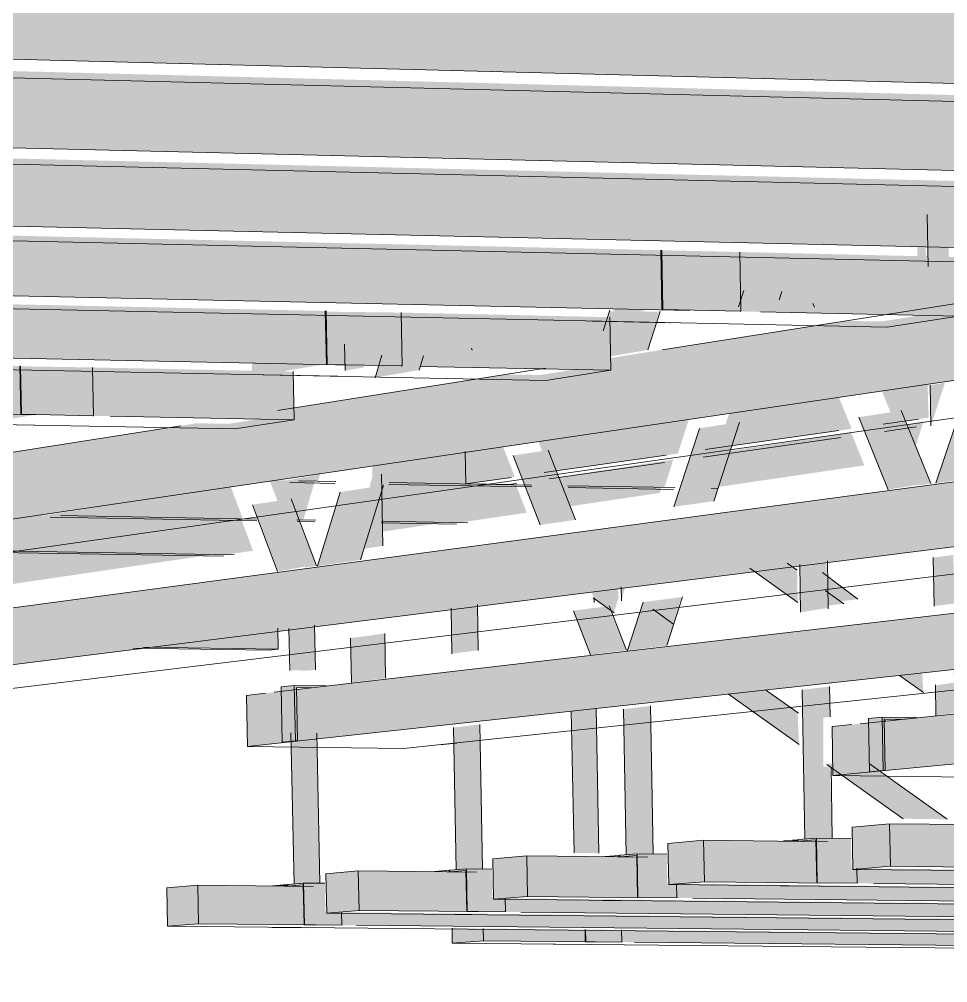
# Model space of a CAD drawing. Header units: inches. Extents: x -4126 to 2305, y -1116 to 12338.
# Drawn here: x 1846.91885 to 1846.96612, y -788.35492 to -788.30586 of the extents above; entities that cross this region are included whole.
import ezdxf

# ---------------------------------------------------------------- set-up
doc = ezdxf.new("R2010")
doc.units = ezdxf.units.IN
doc.header["$MEASUREMENT"] = 0
doc.layers.add('S-BEAM', color=12, linetype='Continuous', lineweight=9)

msp = doc.modelspace()

# ---------------------------------------------------------------- hatches: boundary and pattern name
at = {"layer": 'S-BEAM'}
h = msp.add_hatch(color=256, dxfattribs=at)
h.paths.add_polyline_path([(1846.950031, -788.32284), (1846.950842, -788.322694), (1846.95143, -788.320739), (1846.95122, -788.320745), (1846.950695, -788.320751), (1846.950205, -788.322292)], flags=0)
h.paths.add_polyline_path([(1846.957378, -788.302205), (1846.965849, -788.275515), (1846.964855, -788.276256), (1846.956603, -788.302188), (1846.957333, -788.302205)], flags=0)
h = msp.add_hatch(color=256, dxfattribs=at)
h.paths.add_polyline_path([(1846.948608, -788.323083), (1846.950031, -788.32284), (1846.9507, -788.320735), (1846.948903, -788.320734), (1846.948585, -788.321782), (1846.9486, -788.322608)], flags=0)
h.paths.add_polyline_path([(1846.956603, -788.302188), (1846.964815, -788.276285), (1846.962412, -788.278039), (1846.954837, -788.302129), (1846.956427, -788.302183)], flags=0)
h = msp.add_hatch(color=256, dxfattribs=at)
h.paths.add_polyline_path([(1846.965522, -788.329486), (1846.967233, -788.329245), (1846.968635, -788.325093), (1846.966911, -788.325355), (1846.965606, -788.329235)], flags=0)
h.paths.add_polyline_path([(1846.969059, -788.318966), (1846.970804, -788.318672), (1846.971371, -788.316996), (1846.969736, -788.316949), (1846.969189, -788.318579)], flags=0)
h.paths.add_polyline_path([(1846.976358, -788.302233), (1846.977484, -788.298899), (1846.976543, -788.296703), (1846.974714, -788.302179), (1846.976251, -788.30223)], flags=0)
h.paths.add_polyline_path([(1846.97874, -788.29518), (1846.9822, -788.284914), (1846.981261, -788.284928), (1846.980574, -788.285011), (1846.98045, -788.28508), (1846.9778, -788.292999), (1846.978703, -788.295093)], flags=0)
h = msp.add_hatch(color=256, dxfattribs=at)
h.paths.add_polyline_path([(1846.963092, -788.329812), (1846.964666, -788.32956), (1846.96317, -788.325882), (1846.961596, -788.326122), (1846.962427, -788.328171)], flags=0)
h.paths.add_polyline_path([(1846.959328, -788.320525), (1846.960127, -788.32035), (1846.959247, -788.320323), (1846.959272, -788.320385)], flags=0)
h.paths.add_polyline_path([(1846.953155, -788.301259), (1846.951358, -788.296956), (1846.951445, -788.301068), (1846.951523, -788.301204), (1846.953078, -788.301257)], flags=0)
h.paths.add_polyline_path([(1846.94851, -788.293826), (1846.948491, -788.292785), (1846.94814, -788.292857), (1846.948129, -788.292886), (1846.948258, -788.293203)], flags=0)
h = msp.add_hatch(color=256, dxfattribs=at)
h.paths.add_polyline_path([(1846.934041, -788.333706), (1846.935556, -788.33349), (1846.936719, -788.329701), (1846.935192, -788.329935), (1846.934184, -788.333237)], flags=0)
h.paths.add_polyline_path([(1846.936972, -788.324108), (1846.938515, -788.323847), (1846.938778, -788.322992), (1846.937324, -788.322956), (1846.937276, -788.323111)], flags=0)
h.paths.add_polyline_path([(1846.945545, -788.300939), (1846.947879, -788.293169), (1846.946826, -788.293199), (1846.946387, -788.293279), (1846.944063, -788.30089), (1846.945493, -788.300938)], flags=0)
h = msp.add_hatch(color=256, dxfattribs=at)
h.paths.add_polyline_path([(1846.935556, -788.33349), (1846.936222, -788.333389), (1846.937389, -788.329592), (1846.936719, -788.329701), (1846.935788, -788.332733)], flags=0)
h.paths.add_polyline_path([(1846.938515, -788.323847), (1846.939194, -788.323725), (1846.939368, -788.323002), (1846.938778, -788.322992), (1846.93874, -788.323116)], flags=0)
h.paths.add_polyline_path([(1846.946196, -788.300955), (1846.948434, -788.293668), (1846.948242, -788.293185), (1846.947929, -788.29317), (1846.945545, -788.300939), (1846.946182, -788.300955)], flags=0)
h = msp.add_hatch(color=256, dxfattribs=at)
h.paths.add_polyline_path([(1846.964677, -788.329587), (1846.965265, -788.329496), (1846.963704, -788.325794), (1846.96317, -788.325882), (1846.964666, -788.32956)], flags=0)
h.paths.add_polyline_path([(1846.953769, -788.301273), (1846.951319, -788.295386), (1846.951379, -788.296893), (1846.953155, -788.301259), (1846.953755, -788.301273)], flags=0)
h = msp.add_hatch(color=256, dxfattribs=at)
h.paths.add_polyline_path([(1847.031884, -788.310806), (1847.031831, -788.305985), (1847.019156, -788.305637), (1847.019215, -788.310468), (1847.019215, -788.310481), (1847.030052, -788.310759)], flags=0)
h.paths.add_polyline_path([(1847.014595, -788.310363), (1847.014532, -788.30551), (1846.702837, -788.296958), (1846.703064, -788.302369), (1847.01459, -788.310362)], flags=0)
h = msp.add_hatch(color=256, dxfattribs=at)
h.paths.add_polyline_path([(1846.931995, -788.333979), (1846.933389, -788.333732), (1846.932122, -788.330365), (1846.93072, -788.330579), (1846.931515, -788.332698)], flags=0)
h.paths.add_polyline_path([(1846.920656, -788.299894), (1846.920585, -788.299751), (1846.919813, -788.299762), (1846.919208, -788.299846), (1846.920638, -788.299894)], flags=0)
h = msp.add_hatch(color=256, dxfattribs=at)
h.paths.add_polyline_path([(1846.933406, -788.333778), (1846.933977, -788.33369), (1846.932641, -788.33028), (1846.932122, -788.330365), (1846.933389, -788.333732)], flags=0)
h.paths.add_polyline_path([(1846.921246, -788.299908), (1846.921196, -788.299816), (1846.920953, -788.299773), (1846.920614, -788.299783), (1846.920672, -788.299895), (1846.921243, -788.299908)], flags=0)
h = msp.add_hatch(color=256, dxfattribs=at)
h.paths.add_polyline_path([(1847.007798, -788.314562), (1847.007747, -788.310769), (1846.995651, -788.31047), (1846.995705, -788.31426), (1846.995705, -788.314271), (1847.006049, -788.31452)], flags=0)
h.paths.add_polyline_path([(1846.991303, -788.314166), (1846.991232, -788.310348), (1846.700795, -788.302958), (1846.700759, -788.302106), (1846.695804, -788.301978), (1846.69602, -788.307061), (1846.991284, -788.314165)], flags=0)
h = msp.add_hatch(color=256, dxfattribs=at)
h.paths.add_polyline_path([(1846.847525, -788.341779), (1846.848875, -788.341561), (1846.848792, -788.339121), (1846.848505, -788.339166), (1846.84745, -788.339153)], flags=0)
h.paths.add_polyline_path([(1846.849514, -788.341486), (1847.069326, -788.309077), (1847.069289, -788.304135), (1847.031672, -788.310066), (1847.031676, -788.310436), (1847.026686, -788.311218), (1847.024849, -788.311142), (1847.007555, -788.313869), (1847.00756, -788.314218), (1847.003093, -788.314919), (1847.001336, -788.314849), (1846.985915, -788.317281), (1846.98592, -788.317613), (1846.981898, -788.318243), (1846.979978, -788.318217), (1846.966388, -788.32036), (1846.966393, -788.320675), (1846.962752, -788.321246), (1846.960923, -788.321222), (1846.948679, -788.323152), (1846.948685, -788.323453), (1846.945373, -788.323972), (1846.943626, -788.323949), (1846.932546, -788.325696), (1846.932552, -788.325983), (1846.929527, -788.326458), (1846.927855, -788.326436), (1846.917787, -788.328023), (1846.917793, -788.328298), (1846.91502, -788.328733), (1846.913417, -788.328712), (1846.904234, -788.33016), (1846.90424, -788.330424), (1846.901688, -788.330824), (1846.900148, -788.330805), (1846.891744, -788.33213), (1846.891751, -788.332383), (1846.889394, -788.332752), (1846.887914, -788.332734), (1846.880199, -788.33395), (1846.880205, -788.334194), (1846.878022, -788.334536), (1846.876596, -788.334518), (1846.869493, -788.335638), (1846.869499, -788.335873), (1846.867472, -788.336191), (1846.866096, -788.336174), (1846.859539, -788.337208), (1846.859545, -788.337434), (1846.857658, -788.33773), (1846.856329, -788.337714), (1846.850261, -788.338671), (1846.850267, -788.33889), (1846.849444, -788.339019), (1846.849448, -788.339177)], flags=0)
h = msp.add_hatch(color=256, dxfattribs=at)
h.paths.add_polyline_path([(1846.891875, -788.342055), (1847.140254, -788.310968), (1847.140247, -788.306159), (1846.891811, -788.339409), (1846.891875, -788.342054)], flags=0)
h.paths.add_polyline_path([(1846.889601, -788.34234), (1846.891165, -788.342128), (1846.891096, -788.339505), (1846.889537, -788.339714), (1846.889589, -788.341855)], flags=0)
h = msp.add_hatch(color=256, dxfattribs=at)
h.paths.add_polyline_path([(1846.98618, -788.317934), (1846.986128, -788.314562), (1846.974561, -788.314286), (1846.974616, -788.317661), (1846.974616, -788.317672), (1846.984508, -788.317896)], flags=0)
h.paths.add_polyline_path([(1846.970412, -788.317576), (1846.970335, -788.314185), (1846.694003, -788.307589), (1846.693958, -788.306535), (1846.689569, -788.306428), (1846.689775, -788.311221), (1846.970382, -788.317576)], flags=0)
h = msp.add_hatch(color=256, dxfattribs=at)
h.paths.add_polyline_path([(1846.930471, -788.342885), (1846.932237, -788.342678), (1846.932179, -788.340091), (1846.930417, -788.340296), (1846.930461, -788.342414)], flags=0)
h.paths.add_polyline_path([(1846.933014, -788.342608), (1847.207515, -788.312762), (1847.207541, -788.308077), (1846.932961, -788.34), (1846.932968, -788.340341)], flags=0)
h = msp.add_hatch(color=256, dxfattribs=at)
h.paths.add_polyline_path([(1846.960278, -788.344366), (1846.962131, -788.344176), (1846.962084, -788.34169), (1846.960234, -788.34188), (1846.960262, -788.343436)], flags=0)
h.paths.add_polyline_path([(1846.962932, -788.344111), (1847.271385, -788.314465), (1847.271437, -788.309899), (1846.962888, -788.341607), (1846.962921, -788.343457)], flags=0)
h = msp.add_hatch(color=256, dxfattribs=at)
h.paths.add_polyline_path([(1846.96667, -788.320976), (1846.966619, -788.31797), (1846.955537, -788.317711), (1846.955592, -788.320739), (1846.965069, -788.320942)], flags=0)
h.paths.add_polyline_path([(1846.951569, -788.320653), (1846.951489, -788.31762), (1846.687971, -788.311696), (1846.687919, -788.31049), (1846.684004, -788.3104), (1846.684202, -788.314933), (1846.95153, -788.320652)], flags=0)
h = msp.add_hatch(color=256, dxfattribs=at)
h.paths.add_polyline_path([(1846.948975, -788.323736), (1846.948924, -788.32103), (1846.93829, -788.320795), (1846.938344, -788.32352), (1846.947607, -788.323708)], flags=0)
h.paths.add_polyline_path([(1846.934487, -788.323442), (1846.934404, -788.320713), (1846.682578, -788.315364), (1846.68252, -788.314043), (1846.679007, -788.313967), (1846.679197, -788.318268), (1846.934441, -788.323441)], flags=0)
h = msp.add_hatch(color=256, dxfattribs=at)
h.paths.add_polyline_path([(1846.941586, -788.329517), (1846.944077, -788.329161), (1846.943464, -788.327579), (1846.941553, -788.327861), (1846.941555, -788.327934)], flags=0)
h.paths.add_polyline_path([(1846.945887, -788.328902), (1846.952381, -788.327974), (1846.95296, -788.326177), (1846.945267, -788.327313), (1846.945522, -788.327966)], flags=0)
h.paths.add_polyline_path([(1846.954423, -788.327682), (1846.961228, -788.32671), (1846.960559, -788.325056), (1846.955009, -788.325875), (1846.954625, -788.327059)], flags=0)
h.paths.add_polyline_path([(1846.96342, -788.326396), (1846.965154, -788.326148), (1846.965088, -788.324387), (1846.962743, -788.324733), (1846.962846, -788.324985)], flags=0)
h.paths.add_polyline_path([(1846.967714, -788.325783), (1846.972406, -788.325112), (1846.971655, -788.323418), (1846.968339, -788.32393), (1846.967717, -788.325773)], flags=0)
h.paths.add_polyline_path([(1846.949069, -788.32094), (1846.954958, -788.319977), (1846.955229, -788.319137), (1846.949693, -788.318971), (1846.9492, -788.320528)], flags=0)
h.paths.add_polyline_path([(1846.946768, -788.319965), (1846.947105, -788.318892), (1846.946748, -788.318881), (1846.946754, -788.319196)], flags=0)
h.paths.add_polyline_path([(1846.957031, -788.319638), (1846.958284, -788.319433), (1846.958202, -788.31923), (1846.957174, -788.319198), (1846.957146, -788.319284)], flags=0)
h.paths.add_polyline_path([(1846.964585, -788.318402), (1846.965019, -788.318331), (1846.964954, -788.315693), (1846.964538, -788.31568), (1846.964569, -788.317511)], flags=0)
h.paths.add_polyline_path([(1846.966699, -788.318056), (1846.968041, -788.317836), (1846.968535, -788.316362), (1846.968288, -788.315803), (1846.96666, -788.315791), (1846.966691, -788.317579)], flags=0)
h.paths.add_polyline_path([(1846.971782, -788.317225), (1846.973043, -788.317018), (1846.973025, -788.315948), (1846.971223, -788.315889), (1846.971562, -788.316698)], flags=0)
h = msp.add_hatch(color=256, dxfattribs=at)
h.paths.add_polyline_path([(1846.965516, -788.341307), (1846.966583, -788.341167), (1846.966557, -788.339624), (1846.96549, -788.339779), (1846.965507, -788.340747)], flags=0)
h.paths.add_polyline_path([(1846.96542, -788.33574), (1846.966488, -788.335607), (1846.966397, -788.333137), (1846.965378, -788.333271), (1846.965385, -788.333731)], flags=0)
h.paths.add_polyline_path([(1846.965261, -788.326554), (1846.96598, -788.324374), (1846.965226, -788.32449), (1846.965256, -788.326256)], flags=0)
h.paths.add_polyline_path([(1846.965121, -788.318443), (1846.96619, -788.318259), (1846.9661, -788.315834), (1846.965076, -788.315807), (1846.965107, -788.317637)], flags=0)
h = msp.add_hatch(color=256, dxfattribs=at)
h.paths.add_polyline_path([(1846.932851, -788.32625), (1846.932801, -788.323803), (1846.922581, -788.323589), (1846.922633, -788.326053), (1846.931374, -788.326221)], flags=0)
h.paths.add_polyline_path([(1846.918931, -788.325982), (1846.918845, -788.323513), (1846.677728, -788.318659), (1846.677666, -788.317253), (1846.674494, -788.317187), (1846.674677, -788.321278), (1846.918878, -788.325981)], flags=0)
for points in [[(1846.955593, -788.32073), (1846.955538, -788.317712), (1846.95156, -788.317622), (1846.951616, -788.320645), (1846.952168, -788.320657)], [(1846.938344, -788.323512), (1846.93829, -788.320796), (1846.934476, -788.32075), (1846.93453, -788.323435), (1846.934795, -788.32344)], [(1846.951569, -788.320653), (1846.951616, -788.320645), (1846.951569, -788.320645)], [(1846.934487, -788.323442), (1846.93453, -788.323435), (1846.934487, -788.323434)], [(1846.922634, -788.326046), (1846.922582, -788.323589), (1846.918916, -788.323533), (1846.918969, -788.325976), (1846.921683, -788.326028)], [(1846.918931, -788.325982), (1846.918969, -788.325976), (1846.91893, -788.325975)], [(1846.932238, -788.342679), (1846.932909, -788.342607), (1846.932851, -788.339781), (1846.932181, -788.33986), (1846.932233, -788.34243)], [(1846.933014, -788.342608), (1846.932959, -788.339892), (1846.934041, -788.339862), (1846.934142, -788.3398), (1846.932851, -788.339781), (1846.932958, -788.342607)], [(1846.962132, -788.344177), (1846.962832, -788.34411), (1846.962784, -788.341397), (1846.962085, -788.34147), (1846.96212, -788.343451)], [(1846.962932, -788.344111), (1846.962886, -788.341503), (1846.963711, -788.341515), (1846.964534, -788.341422), (1846.962784, -788.341397), (1846.962832, -788.34411), (1846.962886, -788.34411)], [(1846.941121, -788.342717), (1846.94112, -788.342703), (1846.941016, -788.342715)], [(1846.961287, -788.349148), (1846.963199, -788.348989), (1846.963161, -788.346823), (1846.961249, -788.346993), (1846.961263, -788.347809)], [(1847.144002, -788.351029), (1847.144002, -788.35027), (1846.971091, -788.348269), (1846.971054, -788.346919), (1846.963161, -788.346823), (1846.963199, -788.348989), (1847.143845, -788.351027)], [(1846.951914, -788.349927), (1846.953731, -788.349776), (1846.953693, -788.347665), (1846.951875, -788.347826), (1846.951906, -788.349483)], [(1847.144001, -788.351861), (1847.144, -788.351146), (1846.961225, -788.349092), (1846.961187, -788.347753), (1846.953693, -788.347665), (1846.953731, -788.349776), (1847.143843, -788.35186)], [(1846.958464, -788.347714), (1846.958425, -788.347643), (1846.958135, -788.347708), (1846.958462, -788.347714)], [(1846.959438, -788.347732), (1846.959388, -788.347558), (1846.958511, -788.347654), (1846.95854, -788.347715), (1846.959058, -788.347675), (1846.959412, -788.347682), (1846.959434, -788.347732)], [(1846.961202, -788.347753), (1846.961187, -788.347575), (1846.959434, -788.347554), (1846.959438, -788.347732), (1846.961187, -788.347753)], [(1846.942998, -788.350668), (1846.944728, -788.350524), (1846.944688, -788.348465), (1846.942958, -788.348619), (1846.942974, -788.349426)], [(1847.143999, -788.352648), (1847.143999, -788.351972), (1846.951853, -788.349874), (1846.951813, -788.348546), (1846.944688, -788.348465), (1846.944728, -788.350524), (1847.143841, -788.352646)], [(1846.949383, -788.348512), (1846.949358, -788.348439), (1846.948673, -788.348499), (1846.949382, -788.348512)], [(1846.95031, -788.348529), (1846.950271, -788.348359), (1846.949428, -788.348455), (1846.949478, -788.348514), (1846.950286, -788.34846), (1846.950308, -788.348529)], [(1846.951828, -788.348546), (1846.951814, -788.348373), (1846.950307, -788.348355), (1846.95031, -788.348529), (1846.951814, -788.348546)], [(1846.934506, -788.351373), (1846.936154, -788.351236), (1846.936114, -788.349227), (1846.934465, -788.349373), (1846.934479, -788.35007)], [(1847.143998, -788.353392), (1847.143998, -788.352753), (1846.942937, -788.350618), (1846.942897, -788.349302), (1846.936114, -788.349227), (1846.936154, -788.351236), (1847.14384, -788.353391)], [(1846.940735, -788.349272), (1846.940711, -788.349198), (1846.940015, -788.349259), (1846.940733, -788.349272)], [(1846.941618, -788.349288), (1846.941594, -788.34912), (1846.940778, -788.349217), (1846.940804, -788.349273), (1846.941595, -788.349222), (1846.941615, -788.349288)], [(1846.942912, -788.349302), (1846.942897, -788.349133), (1846.941615, -788.349118), (1846.941637, -788.349288), (1846.942897, -788.349302)], [(1846.932488, -788.349996), (1846.932465, -788.349922), (1846.931926, -788.349986), (1846.932487, -788.349996)], [(1846.933331, -788.350011), (1846.933306, -788.349848), (1846.932529, -788.349944), (1846.932553, -788.349996), (1846.933309, -788.349949), (1846.933328, -788.350011)], [(1846.932841, -788.349886), (1846.932862, -788.34984), (1846.93284, -788.34984)], [(1846.93442, -788.350023), (1846.934405, -788.349858), (1846.933328, -788.349846), (1846.933369, -788.350012), (1846.934405, -788.350023)], [(1846.926408, -788.352046), (1846.927981, -788.351916), (1846.92794, -788.349953), (1846.926367, -788.350093)], [(1847.143997, -788.354098), (1847.143996, -788.353492), (1846.934446, -788.351327), (1846.934405, -788.350023), (1846.92794, -788.349953), (1846.927981, -788.351916), (1847.143838, -788.354096)], [(1846.932966, -788.350002), (1846.93293, -788.35), (1846.932937, -788.350002)], [(1846.9409, -788.352906), (1846.94249, -788.352784), (1846.942452, -788.352164), (1846.940885, -788.352138)], [(1847.143996, -788.354767), (1847.143995, -788.354193), (1846.942477, -788.352164), (1846.94249, -788.352784), (1847.143837, -788.354766)]]:
    msp.add_hatch(color=256, dxfattribs=at).paths.add_polyline_path(points, flags=0)
h = msp.add_hatch(color=256, dxfattribs=at)
h.paths.add_polyline_path([(1846.949825, -788.338), (1846.951222, -788.337829), (1846.952024, -788.335356), (1846.950621, -788.335537), (1846.949949, -788.337616)], flags=0)
h.paths.add_polyline_path([(1846.952188, -788.330685), (1846.953605, -788.330484), (1846.954907, -788.326469), (1846.953479, -788.326687), (1846.952218, -788.330591)], flags=0)
h.paths.add_polyline_path([(1846.955475, -788.320507), (1846.95692, -788.320263), (1846.9571, -788.319706), (1846.955745, -788.31967), (1846.955702, -788.319803)], flags=0)
h = msp.add_hatch(color=256, dxfattribs=at)
h.paths.add_polyline_path([(1846.951222, -788.337829), (1846.951811, -788.337752), (1846.952563, -788.335282), (1846.952024, -788.335356), (1846.951417, -788.337229)], flags=0)
h.paths.add_polyline_path([(1846.953605, -788.330484), (1846.954202, -788.330393), (1846.955469, -788.326379), (1846.954907, -788.326469), (1846.953657, -788.330321)], flags=0)
h.paths.add_polyline_path([(1846.95692, -788.320263), (1846.957529, -788.320154), (1846.957643, -788.319716), (1846.9571, -788.319706), (1846.957069, -788.319804)], flags=0)
h = msp.add_hatch(color=256, dxfattribs=at)
h.paths.add_polyline_path([(1846.95398, -788.329742), (1846.961876, -788.328577), (1846.961201, -788.326902), (1846.954173, -788.327973), (1846.953609, -788.329735)], flags=0)
h.paths.add_polyline_path([(1846.951699, -788.329701), (1846.95215, -788.328281), (1846.945984, -788.329221), (1846.94613, -788.329599), (1846.950156, -788.329673)], flags=0)
h.paths.add_polyline_path([(1846.944217, -788.329565), (1846.94419, -788.329495), (1846.943782, -788.329557)], flags=0)
h.paths.add_polyline_path([(1846.941586, -788.329517), (1846.941553, -788.327861), (1846.936824, -788.328609), (1846.93684, -788.329431), (1846.941308, -788.329512)], flags=0)
h.paths.add_polyline_path([(1846.934062, -788.32938), (1846.934167, -788.32903), (1846.932395, -788.32935), (1846.934059, -788.32938)], flags=0)
h.paths.add_polyline_path([(1846.903975, -788.328735), (1846.90907, -788.327845), (1846.90922, -788.327296), (1846.90344, -788.327195), (1846.903505, -788.327384)], flags=0)
h.paths.add_polyline_path([(1846.96406, -788.328255), (1846.964294, -788.32822), (1846.96488, -788.326341), (1846.963397, -788.326618), (1846.964004, -788.328117)], flags=0)
h.paths.add_polyline_path([(1846.966715, -788.327863), (1846.967393, -788.327763), (1846.967346, -788.325965), (1846.96682, -788.327546)], flags=0)
h.paths.add_polyline_path([(1846.916084, -788.326619), (1846.926238, -788.324845), (1846.91618, -788.32468), (1846.916051, -788.325139), (1846.916064, -788.325709)], flags=0)
h.paths.add_polyline_path([(1846.930714, -788.324063), (1846.93497, -788.323319), (1846.934943, -788.321961), (1846.93067, -788.321918), (1846.930707, -788.323719)], flags=0)
h.paths.add_polyline_path([(1846.938157, -788.322762), (1846.941378, -788.322199), (1846.94131, -788.322094), (1846.938377, -788.322033), (1846.938344, -788.322144)], flags=0)
h = msp.add_hatch(color=256, dxfattribs=at)
h.paths.add_polyline_path([(1846.935763, -788.339638), (1846.936858, -788.339501), (1846.936813, -788.337225), (1846.935717, -788.337369), (1846.935747, -788.338852)], flags=0)
h.paths.add_polyline_path([(1846.935687, -788.332924), (1846.936724, -788.332773), (1846.936621, -788.32984), (1846.935741, -788.332746)], flags=0)
h.paths.add_polyline_path([(1846.935444, -788.323752), (1846.936404, -788.323587), (1846.936532, -788.323162), (1846.936468, -788.322421), (1846.935417, -788.322397), (1846.93542, -788.322582)], flags=0)
h = msp.add_hatch(color=256, dxfattribs=at)
h.paths.add_polyline_path([(1846.936858, -788.339501), (1846.937501, -788.339416), (1846.937427, -788.337141), (1846.936813, -788.337225), (1846.936845, -788.338854)], flags=0)
h.paths.add_polyline_path([(1846.936724, -788.332773), (1846.937367, -788.332676), (1846.937265, -788.329036), (1846.936843, -788.329104), (1846.936665, -788.329841), (1846.936715, -788.332344)], flags=0)
h.paths.add_polyline_path([(1846.936532, -788.323162), (1846.936728, -788.322427), (1846.936517, -788.322422), (1846.93652, -788.322584)], flags=0)
h = msp.add_hatch(color=256, dxfattribs=at)
h.paths.add_polyline_path([(1846.947933, -788.33822), (1846.949244, -788.338059), (1846.948366, -788.335805), (1846.947061, -788.335974), (1846.947537, -788.337202)], flags=0)
h.paths.add_polyline_path([(1846.945367, -788.33161), (1846.946661, -788.331425), (1846.945278, -788.327875), (1846.943994, -788.328072), (1846.945017, -788.330708)], flags=0)
h.paths.add_polyline_path([(1846.94191, -788.322703), (1846.94219, -788.322608), (1846.941887, -788.322644)], flags=0)
h = msp.add_hatch(color=256, dxfattribs=at)
h.paths.add_polyline_path([(1846.949244, -788.338059), (1846.949755, -788.337991), (1846.948827, -788.335741), (1846.948366, -788.335805), (1846.949205, -788.337959)], flags=0)
h.paths.add_polyline_path([(1846.946661, -788.331425), (1846.947165, -788.331348), (1846.945732, -788.327801), (1846.945278, -788.327875), (1846.946383, -788.330713)], flags=0)
h = msp.add_hatch(color=256, dxfattribs=at)
h.paths.add_polyline_path([(1846.941265, -788.33149), (1846.944687, -788.330985), (1846.944136, -788.329556), (1846.936718, -788.329421), (1846.936757, -788.331412), (1846.940917, -788.331484)], flags=0)
h.paths.add_polyline_path([(1846.933311, -788.331352), (1846.933905, -788.32937), (1846.93159, -788.329328), (1846.932375, -788.331335), (1846.933298, -788.331351)], flags=0)
h.paths.add_polyline_path([(1846.930231, -788.331298), (1846.929607, -788.32962), (1846.920118, -788.331121), (1846.929046, -788.331277)], flags=0)
h.paths.add_polyline_path([(1846.946488, -788.33072), (1846.951459, -788.32998), (1846.951551, -788.329691), (1846.946051, -788.329591), (1846.946241, -788.330082)], flags=0)
h.paths.add_polyline_path([(1846.8923, -788.330636), (1846.893825, -788.33037), (1846.893794, -788.329442), (1846.890153, -788.329389), (1846.890199, -788.3306)], flags=0)
h.paths.add_polyline_path([(1846.895602, -788.330059), (1846.898641, -788.329528), (1846.895588, -788.329486), (1846.895601, -788.330035)], flags=0)
h = msp.add_hatch(color=256, dxfattribs=at)
h.paths.add_polyline_path([(1846.929399, -788.333122), (1846.930753, -788.332922), (1846.930147, -788.33129), (1846.919454, -788.331104), (1846.909342, -788.332704), (1846.90932, -788.332785), (1846.929284, -788.33312)], flags=0)
h.paths.add_polyline_path([(1846.932743, -788.332629), (1846.932782, -788.332623), (1846.933166, -788.331343), (1846.932257, -788.331328), (1846.932673, -788.332442)], flags=0)
h.paths.add_polyline_path([(1846.881897, -788.332324), (1846.883637, -788.33202), (1846.883463, -788.331487), (1846.878618, -788.331404), (1846.878662, -788.33227), (1846.880232, -788.332296)], flags=0)
h.paths.add_polyline_path([(1846.936657, -788.332052), (1846.940583, -788.331473), (1846.936644, -788.331404), (1846.93665, -788.331716)], flags=0)
h.paths.add_polyline_path([(1846.890049, -788.330901), (1846.891661, -788.330619), (1846.890041, -788.330591)], flags=0)
h = msp.add_hatch(color=256, dxfattribs=at)
h.paths.add_polyline_path([(1846.9183, -788.334648), (1846.928756, -788.333106), (1846.909173, -788.332777), (1846.908701, -788.334493), (1846.91472, -788.33459)], flags=0)
h.paths.add_polyline_path([(1846.906776, -788.334461), (1846.907195, -788.332929), (1846.905256, -788.333274), (1846.905716, -788.334444), (1846.906666, -788.33446)], flags=0)
h.paths.add_polyline_path([(1846.903736, -788.334412), (1846.903383, -788.333532), (1846.898368, -788.334325), (1846.903685, -788.334411)], flags=0)
h.paths.add_polyline_path([(1846.872177, -788.333902), (1846.875091, -788.333393), (1846.867928, -788.333307), (1846.86797, -788.333833), (1846.871438, -788.33389)], flags=0)
h.paths.add_polyline_path([(1846.878516, -788.332795), (1846.881296, -788.332309), (1846.878503, -788.332262)], flags=0)
h = msp.add_hatch(color=256, dxfattribs=at)
h.paths.add_polyline_path([(1846.974856, -788.345682), (1846.971658, -788.343431), (1846.969765, -788.343626), (1846.972646, -788.345675), (1846.973134, -788.345661), (1846.974807, -788.345681)], flags=0)
h.paths.add_polyline_path([(1846.966557, -788.340513), (1846.967498, -788.340406), (1846.966544, -788.339763), (1846.966555, -788.34038)], flags=0)
h.paths.add_polyline_path([(1846.964877, -788.340124), (1846.964823, -788.339139), (1846.963685, -788.33927), (1846.964733, -788.340021)], flags=0)
h.paths.add_polyline_path([(1846.959892, -788.335739), (1846.960823, -788.335619), (1846.959878, -788.334983), (1846.959891, -788.335699)], flags=0)
h.paths.add_polyline_path([(1846.958481, -788.335542), (1846.958453, -788.333919), (1846.957888, -788.333557), (1846.956053, -788.333802), (1846.958399, -788.335483)], flags=0)
h = msp.add_hatch(color=256, dxfattribs=at)
h.paths.add_polyline_path([(1846.975054, -788.34557), (1846.971948, -788.343271), (1846.971591, -788.343308), (1846.974746, -788.345566), (1846.975014, -788.345569)], flags=0)
h.paths.add_polyline_path([(1846.967377, -788.340287), (1846.967939, -788.340213), (1846.966412, -788.339102), (1846.966457, -788.339627), (1846.966538, -788.339685)], flags=0)
h.paths.add_polyline_path([(1846.960697, -788.335497), (1846.961532, -788.335389), (1846.959736, -788.334077), (1846.95975, -788.334817), (1846.960011, -788.335005)], flags=0)
h.paths.add_polyline_path([(1846.958325, -788.333796), (1846.958266, -788.333364), (1846.957809, -788.333426), (1846.958272, -788.333758)], flags=0)
h = msp.add_hatch(color=256, dxfattribs=at)
h.paths.add_polyline_path([(1846.959407, -788.347726), (1846.959373, -788.347719), (1846.959406, -788.347726)], flags=0)
h.paths.add_polyline_path([(1846.958865, -788.347601), (1846.959901, -788.347554), (1846.96024, -788.347547), (1846.960128, -788.343924), (1846.959795, -788.34392), (1846.959792, -788.341423), (1846.960131, -788.341384), (1846.960082, -788.339842), (1846.958729, -788.339999), (1846.958864, -788.347548)], flags=0)
h.paths.add_polyline_path([(1846.958658, -788.336051), (1846.960032, -788.335836), (1846.95994, -788.33344), (1846.958614, -788.333617), (1846.958652, -788.335712)], flags=0)
h = msp.add_hatch(color=256, dxfattribs=at)
h.paths.add_polyline_path([(1846.966085, -788.346597), (1846.962053, -788.34376), (1846.959969, -788.343766), (1846.959982, -788.343796), (1846.963891, -788.34657), (1846.966037, -788.346597)], flags=0)
h.paths.add_polyline_path([(1846.958546, -788.342771), (1846.95848, -788.341167), (1846.956795, -788.340005), (1846.954967, -788.340218), (1846.958479, -788.342723)], flags=0)
h.paths.add_polyline_path([(1846.950803, -788.336827), (1846.952159, -788.336653), (1846.951089, -788.335932), (1846.950806, -788.336817)], flags=0)
h.paths.add_polyline_path([(1846.949136, -788.336058), (1846.949365, -788.335299), (1846.949309, -788.334635), (1846.947886, -788.334836), (1846.948131, -788.335341), (1846.949085, -788.336022)], flags=0)
h = msp.add_hatch(color=256, dxfattribs=at)
h.paths.add_polyline_path([(1846.950281, -788.348523), (1846.950268, -788.348514), (1846.950279, -788.348523)], flags=0)
h.paths.add_polyline_path([(1846.949775, -788.348399), (1846.950657, -788.348354), (1846.95112, -788.348349), (1846.950958, -788.34083), (1846.949636, -788.340983), (1846.949774, -788.348349)], flags=0)
h.paths.add_polyline_path([(1846.949531, -788.335395), (1846.9497, -788.334734), (1846.94952, -788.334798), (1846.949529, -788.335328)], flags=0)
h = msp.add_hatch(color=256, dxfattribs=at)
h.paths.add_polyline_path([(1846.932031, -788.337934), (1846.93201, -788.336866), (1846.924859, -788.337826), (1846.93184, -788.337931)], flags=0)
h.paths.add_polyline_path([(1846.898125, -788.337422), (1846.904296, -788.336513), (1846.90407, -788.336016), (1846.895246, -788.335878), (1846.895327, -788.33738), (1846.897172, -788.337408)], flags=0)
h.paths.add_polyline_path([(1846.893495, -788.337352), (1846.893459, -788.33585), (1846.887965, -788.335764), (1846.879277, -788.337138), (1846.893283, -788.337349)], flags=0)
h.paths.add_polyline_path([(1846.854536, -788.336764), (1846.854846, -788.33671), (1846.852855, -788.336731), (1846.852855, -788.336739), (1846.853854, -788.336754)], flags=0)
h.paths.add_polyline_path([(1846.85103, -788.336711), (1846.851029, -788.336652), (1846.848734, -788.336618), (1846.848773, -788.336677), (1846.850882, -788.336709)], flags=0)
h.paths.add_polyline_path([(1846.857895, -788.336178), (1846.86042, -788.335737), (1846.860296, -788.335332), (1846.857871, -788.335294)], flags=0)
h = msp.add_hatch(color=256, dxfattribs=at)
h.paths.add_polyline_path([(1846.94159, -788.349283), (1846.941588, -788.349272), (1846.941588, -788.349283)], flags=0)
h.paths.add_polyline_path([(1846.941118, -788.349159), (1846.941978, -788.349118), (1846.942433, -788.349112), (1846.942268, -788.341771), (1846.940976, -788.341921), (1846.941117, -788.349113)], flags=0)
h.paths.add_polyline_path([(1846.940902, -788.338161), (1846.942217, -788.337994), (1846.942142, -788.335672), (1846.940857, -788.335843), (1846.940901, -788.33809)], flags=0)
h = msp.add_hatch(color=256, dxfattribs=at)
h.paths.add_polyline_path([(1846.948363, -788.348326), (1846.948203, -788.340942), (1846.94698, -788.341084), (1846.947128, -788.348311), (1846.948362, -788.348326)], flags=0)
h.paths.add_polyline_path([(1846.948121, -788.335555), (1846.948074, -788.335299), (1846.948035, -788.335332), (1846.948114, -788.335534)], flags=0)
h = msp.add_hatch(color=256, dxfattribs=at)
h.paths.add_polyline_path([(1846.94975, -788.348401), (1846.949774, -788.348349), (1846.949749, -788.348349)], flags=0)
h.paths.add_polyline_path([(1846.949507, -788.335469), (1846.949528, -788.335248), (1846.949506, -788.335428)], flags=0)
h = msp.add_hatch(color=256, dxfattribs=at)
h.paths.add_polyline_path([(1846.972612, -788.345678), (1846.9726, -788.345656), (1846.972582, -788.345656)], flags=0)
h.paths.add_polyline_path([(1846.964877, -788.340137), (1846.964877, -788.340124), (1846.964732, -788.340033)], flags=0)
h.paths.add_polyline_path([(1846.958481, -788.335555), (1846.958481, -788.335542), (1846.958399, -788.335496)], flags=0)
h = msp.add_hatch(color=256, dxfattribs=at)
h.paths.add_polyline_path([(1846.958838, -788.347603), (1846.958865, -788.347601), (1846.958837, -788.347547)], flags=0)
h.paths.add_polyline_path([(1846.958631, -788.336054), (1846.958658, -788.336051), (1846.958624, -788.335692)], flags=0)
h = msp.add_hatch(color=256, dxfattribs=at)
h.paths.add_polyline_path([(1846.958546, -788.342782), (1846.958546, -788.342771), (1846.958479, -788.342735)], flags=0)
h.paths.add_polyline_path([(1846.949132, -788.336067), (1846.949136, -788.336058), (1846.949084, -788.336033)], flags=0)
h = msp.add_hatch(color=256, dxfattribs=at)
h.paths.add_polyline_path([(1846.941094, -788.349161), (1846.941117, -788.349113), (1846.941093, -788.349112)], flags=0)
h.paths.add_polyline_path([(1846.940878, -788.338164), (1846.940902, -788.338161), (1846.940843, -788.336368)], flags=0)
h = msp.add_hatch(color=256, dxfattribs=at)
h.paths.add_polyline_path([(1846.933304, -788.350006), (1846.933302, -788.349994), (1846.933302, -788.350006)], flags=0)
h.paths.add_polyline_path([(1846.932863, -788.349884), (1846.933702, -788.349845), (1846.934151, -788.34984), (1846.933973, -788.342204), (1846.932706, -788.342187), (1846.932862, -788.34984)], flags=0)
h.paths.add_polyline_path([(1846.933556, -788.339027), (1846.933931, -788.338979), (1846.933862, -788.33671), (1846.932598, -788.336879), (1846.932671, -788.339013), (1846.933535, -788.339027)], flags=0)

# ---------------------------------------------------------------- linework, layer by layer
for p, q in [((1847.031884, -788.310806), (1846.703064, -788.302369)), ((1847.026901, -788.311583), (1846.701599, -788.303345)), ((1847.14025, -788.306158), (1846.89079, -788.339546)), ((1847.007798, -788.314562), (1846.69602, -788.307061)), ((1847.003336, -788.315258), (1846.694725, -788.307924)), ((1847.207541, -788.308077), (1846.931836, -788.340131)), ((1846.847525, -788.341779), (1847.069326, -788.309077)), ((1846.855951, -788.341892), (1847.083669, -788.309459)), ((1847.271437, -788.309899), (1846.961669, -788.341733)), ((1846.889601, -788.34234), (1847.140254, -788.310968)), ((1846.98618, -788.317934), (1846.689775, -788.311221)), ((1846.897784, -788.342449), (1847.153848, -788.311331)), ((1846.982162, -788.31856), (1846.688623, -788.311989)), ((1846.930471, -788.342885), (1847.207515, -788.312762)), ((1846.938421, -788.34299), (1847.220417, -788.313106)), ((1846.960278, -788.344366), (1847.271385, -788.314465)), ((1846.952975, -788.320683), (1846.684202, -788.314933)), ((1846.963032, -788.321543), (1846.683169, -788.315621)), ((1846.965122, -788.318444), (1846.965076, -788.315808)), ((1846.951513, -788.317621), (1846.951569, -788.320653)), ((1846.951616, -788.320645), (1846.95156, -788.317623)), ((1846.955538, -788.317712), (1846.955593, -788.32073)), ((1846.935771, -788.323468), (1846.679197, -788.318268)), ((1846.945666, -788.324252), (1846.678266, -788.318888)), ((1846.968748, -788.319988), (1846.951587, -788.322694)), ((1846.955471, -788.32051), (1846.955741, -788.319672)), ((1846.957679, -788.319717), (1846.957537, -788.320154)), ((1846.959329, -788.320528), (1846.959248, -788.320326)), ((1846.934432, -788.320714), (1846.934487, -788.323442)), ((1846.93453, -788.323435), (1846.934475, -788.320715)), ((1846.93829, -788.320797), (1846.938344, -788.323512)), ((1846.948586, -788.321722), (1846.948915, -788.32068)), ((1846.951477, -788.320741), (1846.950854, -788.322694)), ((1846.951569, -788.320653), (1846.951616, -788.320645)), ((1846.951616, -788.320645), (1846.955593, -788.32073)), ((1846.955593, -788.32073), (1846.955546, -788.320738)), ((1846.96667, -788.320976), (1846.956607, -788.320761)), ((1846.96667, -788.320976), (1846.963032, -788.321543)), ((1846.920108, -788.326005), (1846.674677, -788.321278)), ((1846.948011, -788.321234), (1846.948057, -788.321226)), ((1846.952, -788.32131), (1846.948057, -788.321226)), ((1846.948924, -788.321022), (1846.948975, -788.323736)), ((1846.952, -788.32131), (1846.951954, -788.321317)), ((1846.929828, -788.326721), (1846.673834, -788.32184)), ((1846.935445, -788.323753), (1846.935418, -788.322398)), ((1846.936964, -788.324111), (1846.937316, -788.322957)), ((1846.94191, -788.322706), (1846.941869, -788.3226)), ((1846.934487, -788.323442), (1846.93453, -788.323435)), ((1846.93453, -788.323435), (1846.938344, -788.323512)), ((1846.939426, -788.323004), (1846.939205, -788.323725)), ((1846.918877, -788.323514), (1846.918931, -788.325982)), ((1846.918969, -788.325976), (1846.918916, -788.323516)), ((1846.922582, -788.32359), (1846.922634, -788.326046)), ((1846.945637, -788.323632), (1846.931993, -788.325783)), ((1846.932801, -788.323795), (1846.932851, -788.32625)), ((1846.938344, -788.323512), (1846.938301, -788.323519)), ((1846.948975, -788.323736), (1846.93927, -788.323539)), ((1846.948975, -788.323736), (1846.945666, -788.324252)), ((1846.931252, -788.32397), (1846.931294, -788.323963)), ((1846.935078, -788.324039), (1846.931294, -788.323963)), ((1846.935078, -788.324039), (1846.935036, -788.324046)), ((1846.965262, -788.326558), (1846.965226, -788.324491)), ((1846.965519, -788.32949), (1846.966907, -788.325359)), ((1846.963757, -788.325787), (1846.965268, -788.329498)), ((1846.918931, -788.325982), (1846.918969, -788.325976)), ((1846.918969, -788.325976), (1846.922634, -788.326046)), ((1846.922634, -788.326046), (1846.922595, -788.326052)), ((1846.932851, -788.32625), (1846.923483, -788.32607)), ((1846.932851, -788.32625), (1846.929828, -788.326721)), ((1846.955516, -788.326372), (1846.954209, -788.330394)), ((1846.963093, -788.329815), (1846.961597, -788.326125)), ((1846.964626, -788.326224), (1846.962828, -788.326481)), ((1846.927086, -788.326557), (1846.915994, -788.328306)), ((1846.919651, -788.326527), (1846.916015, -788.326458)), ((1846.919651, -788.326527), (1846.919613, -788.326533)), ((1846.952183, -788.330688), (1846.953475, -788.32669)), ((1846.960582, -788.326802), (1846.95377, -788.327776)), ((1846.964509, -788.326615), (1846.962901, -788.326843)), ((1846.96068, -788.327158), (1846.953672, -788.328153)), ((1846.941586, -788.329517), (1846.941553, -788.327863)), ((1846.945783, -788.327794), (1846.947169, -788.331349)), ((1846.945367, -788.331612), (1846.943993, -788.328074)), ((1846.95178, -788.32806), (1846.945575, -788.328947)), ((1846.951709, -788.328432), (1846.945833, -788.329266)), ((1846.937296, -788.329032), (1846.937368, -788.332677)), ((1846.943898, -788.329187), (1846.941586, -788.329517)), ((1846.932626, -788.329451), (1846.934916, -788.329493)), ((1846.93309, -788.329363), (1846.934964, -788.329397)), ((1846.9374, -788.329592), (1846.936232, -788.333389)), ((1846.937671, -788.329542), (1846.944949, -788.329674)), ((1846.937687, -788.329446), (1846.944932, -788.329578)), ((1846.943782, -788.329557), (1846.941586, -788.329517)), ((1846.944172, -788.329501), (1846.943782, -788.329557)), ((1846.946788, -788.329611), (1846.952219, -788.32971)), ((1846.946805, -788.329708), (1846.952164, -788.329805)), ((1846.954071, -788.329744), (1846.954432, -788.32975)), ((1846.932695, -788.330272), (1846.933983, -788.333691)), ((1846.934033, -788.333709), (1846.935185, -788.329937)), ((1846.931993, -788.333982), (1846.930719, -788.330582)), ((1846.920431, -788.331217), (1846.930954, -788.3314)), ((1846.920978, -788.331136), (1846.930939, -788.33131)), ((1846.932985, -788.331346), (1846.933941, -788.331363)), ((1846.932999, -788.331435), (1846.933893, -788.331451)), ((1846.93728, -788.33151), (1846.941112, -788.331577)), ((1846.937299, -788.331421), (1846.941688, -788.331498)), ((1846.910073, -788.332881), (1846.929258, -788.333202)), ((1846.910112, -788.332798), (1846.929796, -788.333129)), ((1846.957941, -788.333551), (1846.958454, -788.333919)), ((1846.958633, -788.336056), (1846.958589, -788.333622)), ((1846.959992, -788.333434), (1846.960035, -788.335878)), ((1846.965421, -788.335741), (1846.965378, -788.333272)), ((1846.958483, -788.335559), (1846.956037, -788.333806)), ((1846.959737, -788.334036), (1846.961536, -788.335391)), ((1846.949509, -788.335472), (1846.949495, -788.334762)), ((1846.959878, -788.33494), (1846.960827, -788.335621)), ((1846.942174, -788.335669), (1846.942219, -788.337995)), ((1846.949142, -788.336077), (1846.948071, -788.335313)), ((1846.948119, -788.33532), (1846.948123, -788.335556)), ((1846.949821, -788.338003), (1846.950616, -788.33554)), ((1846.952624, -788.335274), (1846.951819, -788.337752)), ((1846.940881, -788.338165), (1846.940835, -788.335848)), ((1846.947932, -788.338222), (1846.947061, -788.335977)), ((1846.948879, -788.335735), (1846.949759, -788.337992)), ((1846.951102, -788.335897), (1846.952163, -788.336654)), ((1846.93201, -788.336867), (1846.932031, -788.337934)), ((1846.932621, -788.339014), (1846.932578, -788.336883)), ((1846.933887, -788.336708), (1846.933933, -788.33898)), ((1846.937457, -788.337138), (1846.937503, -788.339417)), ((1846.935764, -788.339638), (1846.935718, -788.33737)), ((1846.924651, -788.337889), (1846.931546, -788.337993)), ((1846.925129, -788.33783), (1846.932031, -788.337934)), ((1846.932031, -788.337934), (1846.931546, -788.337993)), ((1846.964882, -788.340143), (1846.963669, -788.339274)), ((1846.932181, -788.33986), (1846.932851, -788.339781)), ((1846.932238, -788.342679), (1846.932181, -788.33986)), ((1846.934489, -788.339805), (1846.932851, -788.339781)), ((1846.932851, -788.339781), (1846.932909, -788.342607)), ((1846.933054, -788.339981), (1846.93295, -788.339979)), ((1846.933014, -788.342608), (1846.932959, -788.339892)), ((1846.932959, -788.339892), (1846.933726, -788.339903)), ((1846.956849, -788.34), (1846.958527, -788.341199)), ((1846.95884, -788.347605), (1846.958703, -788.340004)), ((1846.960105, -788.339841), (1846.960133, -788.341386)), ((1846.965517, -788.341308), (1846.96549, -788.339747)), ((1846.931385, -788.340183), (1846.930417, -788.340296)), ((1846.930471, -788.342885), (1846.930417, -788.340296)), ((1846.958554, -788.342791), (1846.954952, -788.340221)), ((1846.947096, -788.348312), (1846.946958, -788.341088)), ((1846.948225, -788.340941), (1846.948365, -788.348327)), ((1846.949752, -788.348403), (1846.949612, -788.340988)), ((1846.950982, -788.340829), (1846.951122, -788.34836)), ((1846.962085, -788.34147), (1846.962784, -788.341397)), ((1846.962132, -788.344177), (1846.962085, -788.34147)), ((1846.964536, -788.341422), (1846.962784, -788.341397)), ((1846.962784, -788.341397), (1846.962832, -788.34411)), ((1846.962964, -788.341586), (1846.962879, -788.341585)), ((1846.962932, -788.344111), (1846.962886, -788.341503)), ((1846.962886, -788.341503), (1846.963712, -788.341515)), ((1846.941096, -788.349163), (1846.940954, -788.341925)), ((1846.942292, -788.341769), (1846.942436, -788.349124)), ((1846.961235, -788.341777), (1846.960234, -788.34188)), ((1846.960278, -788.344366), (1846.960234, -788.34188)), ((1846.932843, -788.349887), (1846.932686, -788.342188)), ((1846.933998, -788.342206), (1846.934153, -788.349851)), ((1846.938421, -788.34299), (1846.930471, -788.342885)), ((1846.932909, -788.342607), (1846.932238, -788.342679)), ((1846.932344, -788.342681), (1846.932238, -788.342679)), ((1846.932344, -788.342681), (1846.933014, -788.342608)), ((1846.932909, -788.342607), (1846.933014, -788.342608)), ((1846.940332, -788.342788), (1846.941016, -788.342715)), ((1846.940437, -788.342789), (1846.940332, -788.342788)), ((1846.941121, -788.342717), (1846.940437, -788.342789)), ((1846.941016, -788.342715), (1846.941121, -788.342717)), ((1846.963854, -788.346571), (1846.959971, -788.343802)), ((1846.960178, -788.343926), (1846.960243, -788.347559)), ((1846.962117, -788.343762), (1846.96609, -788.346599)), ((1846.967834, -788.344464), (1846.960278, -788.344366)), ((1846.962832, -788.34411), (1846.962132, -788.344177)), ((1846.962232, -788.344178), (1846.962132, -788.344177)), ((1846.962232, -788.344178), (1846.962932, -788.344111)), ((1846.962832, -788.34411), (1846.962932, -788.344111)), ((1846.963161, -788.346823), (1846.961249, -788.346993)), ((1846.961249, -788.346993), (1846.961287, -788.349148)), ((1846.963199, -788.348989), (1846.963161, -788.346823)), ((1846.969627, -788.346901), (1846.963161, -788.346823)), ((1846.953693, -788.347665), (1846.951875, -788.347826)), ((1846.951875, -788.347826), (1846.951914, -788.349927)), ((1846.953731, -788.349776), (1846.953693, -788.347665)), ((1846.960002, -788.347739), (1846.953693, -788.347665)), ((1846.958462, -788.347639), (1846.957764, -788.347701)), ((1846.958464, -788.347714), (1846.958462, -788.347639)), ((1846.959434, -788.347554), (1846.958511, -788.347635)), ((1846.958511, -788.347635), (1846.958512, -788.347715)), ((1846.958587, -788.347716), (1846.959412, -788.347644)), ((1846.959412, -788.347644), (1846.959451, -788.349838)), ((1846.959475, -788.349836), (1846.959434, -788.347554)), ((1846.959434, -788.347554), (1846.961199, -788.347575)), ((1846.944688, -788.348465), (1846.942958, -788.348619)), ((1846.944728, -788.350524), (1846.944688, -788.348465)), ((1846.950847, -788.348535), (1846.944688, -788.348465)), ((1846.949382, -788.348437), (1846.948673, -788.348499)), ((1846.949383, -788.348512), (1846.949382, -788.348437)), ((1846.949382, -788.348437), (1846.949404, -788.348437)), ((1846.950307, -788.348355), (1846.949428, -788.348433)), ((1846.949428, -788.348433), (1846.949429, -788.348513)), ((1846.949478, -788.348514), (1846.950285, -788.348443)), ((1846.950285, -788.348443), (1846.950325, -788.350584)), ((1846.950348, -788.350582), (1846.950307, -788.348355)), ((1846.950307, -788.348355), (1846.951825, -788.348373)), ((1846.942958, -788.348619), (1846.942998, -788.350668)), ((1846.936114, -788.349227), (1846.934465, -788.349373)), ((1846.934465, -788.349373), (1846.934506, -788.351373)), ((1846.936154, -788.351236), (1846.936114, -788.349227)), ((1846.94213, -788.349293), (1846.936114, -788.349227)), ((1846.940733, -788.349196), (1846.940015, -788.349259)), ((1846.940735, -788.349272), (1846.940733, -788.349196)), ((1846.941615, -788.349118), (1846.940777, -788.349192)), ((1846.940777, -788.349192), (1846.940779, -788.349273)), ((1846.940804, -788.349273), (1846.941594, -788.349204)), ((1846.941594, -788.349204), (1846.941635, -788.351293)), ((1846.941657, -788.351291), (1846.941615, -788.349118)), ((1846.941615, -788.349118), (1846.942909, -788.349133)), ((1846.961287, -788.349148), (1846.963199, -788.348989)), ((1846.961287, -788.349148), (1847.151118, -788.351277)), ((1846.96149, -788.349095), (1846.961503, -788.349858)), ((1846.963199, -788.348989), (1846.969741, -788.349062)), ((1846.932487, -788.34992), (1846.931761, -788.349984)), ((1846.932488, -788.349996), (1846.932487, -788.34992)), ((1846.933328, -788.349846), (1846.932529, -788.349916)), ((1846.932529, -788.349916), (1846.93253, -788.349997)), ((1846.932553, -788.349996), (1846.933308, -788.349929)), ((1846.933308, -788.349929), (1846.93335, -788.35197)), ((1846.933371, -788.351968), (1846.933328, -788.349846)), ((1846.933328, -788.349846), (1846.934417, -788.349858)), ((1846.951914, -788.349927), (1846.953731, -788.349776)), ((1846.951914, -788.349927), (1847.150343, -788.35209)), ((1846.95232, -788.34988), (1846.952333, -788.350603)), ((1846.953731, -788.349776), (1846.960114, -788.349846)), ((1846.959451, -788.349838), (1846.959475, -788.349836)), ((1846.961503, -788.349858), (1846.959475, -788.349836)), ((1846.96236, -788.34987), (1847.150501, -788.351933)), ((1846.92794, -788.349953), (1846.926367, -788.350093)), ((1846.926367, -788.350093), (1846.926408, -788.352046)), ((1846.927981, -788.351916), (1846.92794, -788.349953)), ((1846.93382, -788.350017), (1846.92794, -788.349953)), ((1846.957585, -788.349991), (1846.957609, -788.349989)), ((1846.957609, -788.349989), (1846.959628, -788.350011)), ((1846.942998, -788.350668), (1846.944728, -788.350524)), ((1846.942998, -788.350668), (1847.149517, -788.352857)), ((1846.943587, -788.350625), (1846.943601, -788.351312)), ((1846.944728, -788.350524), (1846.950958, -788.35059)), ((1846.948549, -788.350729), (1846.948572, -788.350727)), ((1846.948572, -788.350727), (1846.950548, -788.350748)), ((1846.950325, -788.350584), (1846.950348, -788.350582)), ((1846.952333, -788.350603), (1846.950348, -788.350582)), ((1846.953151, -788.350614), (1847.149683, -788.352709)), ((1846.934506, -788.351373), (1846.936154, -788.351236)), ((1846.934506, -788.351373), (1847.148651, -788.353583)), ((1846.935262, -788.351335), (1846.935275, -788.351987)), ((1846.936154, -788.351236), (1846.942239, -788.3513)), ((1846.941635, -788.351293), (1846.941657, -788.351291)), ((1846.943601, -788.351312), (1846.941657, -788.351291)), ((1846.944382, -788.351322), (1847.148825, -788.353442)), ((1846.939942, -788.351432), (1846.939964, -788.35143)), ((1846.939964, -788.35143), (1846.941899, -788.35145)), ((1846.926408, -788.352046), (1846.927981, -788.351916)), ((1846.926408, -788.352046), (1847.147756, -788.354271)), ((1846.927981, -788.351916), (1846.933928, -788.351976)), ((1846.931735, -788.352102), (1846.931756, -788.3521)), ((1846.931756, -788.3521), (1846.933652, -788.352119)), ((1846.93335, -788.35197), (1846.933371, -788.351968)), ((1846.935275, -788.351987), (1846.933371, -788.351968)), ((1846.936022, -788.351997), (1847.147935, -788.354138)), ((1846.940885, -788.352138), (1846.9409, -788.352906)), ((1846.94249, -788.352784), (1846.942477, -788.352164)), ((1846.947656, -788.352217), (1846.947668, -788.352835)), ((1846.947689, -788.352833), (1846.947677, -788.352217)), ((1846.949514, -788.352235), (1846.949526, -788.352851)), ((1846.9409, -788.352906), (1846.94249, -788.352784)), ((1846.94249, -788.352784), (1846.948168, -788.352839)), ((1846.947668, -788.352835), (1846.947689, -788.352833)), ((1846.949526, -788.352851), (1846.947689, -788.352833)), ((1846.950168, -788.352859), (1847.146743, -788.354794)), ((1846.9409, -788.352906), (1847.146579, -788.354921)), ((1846.946037, -788.352959), (1846.946058, -788.352957)), ((1846.946058, -788.352957), (1846.947887, -788.352975))]:
    msp.add_line(p, q, dxfattribs=at)

doc.saveas('drawing.dxf')
